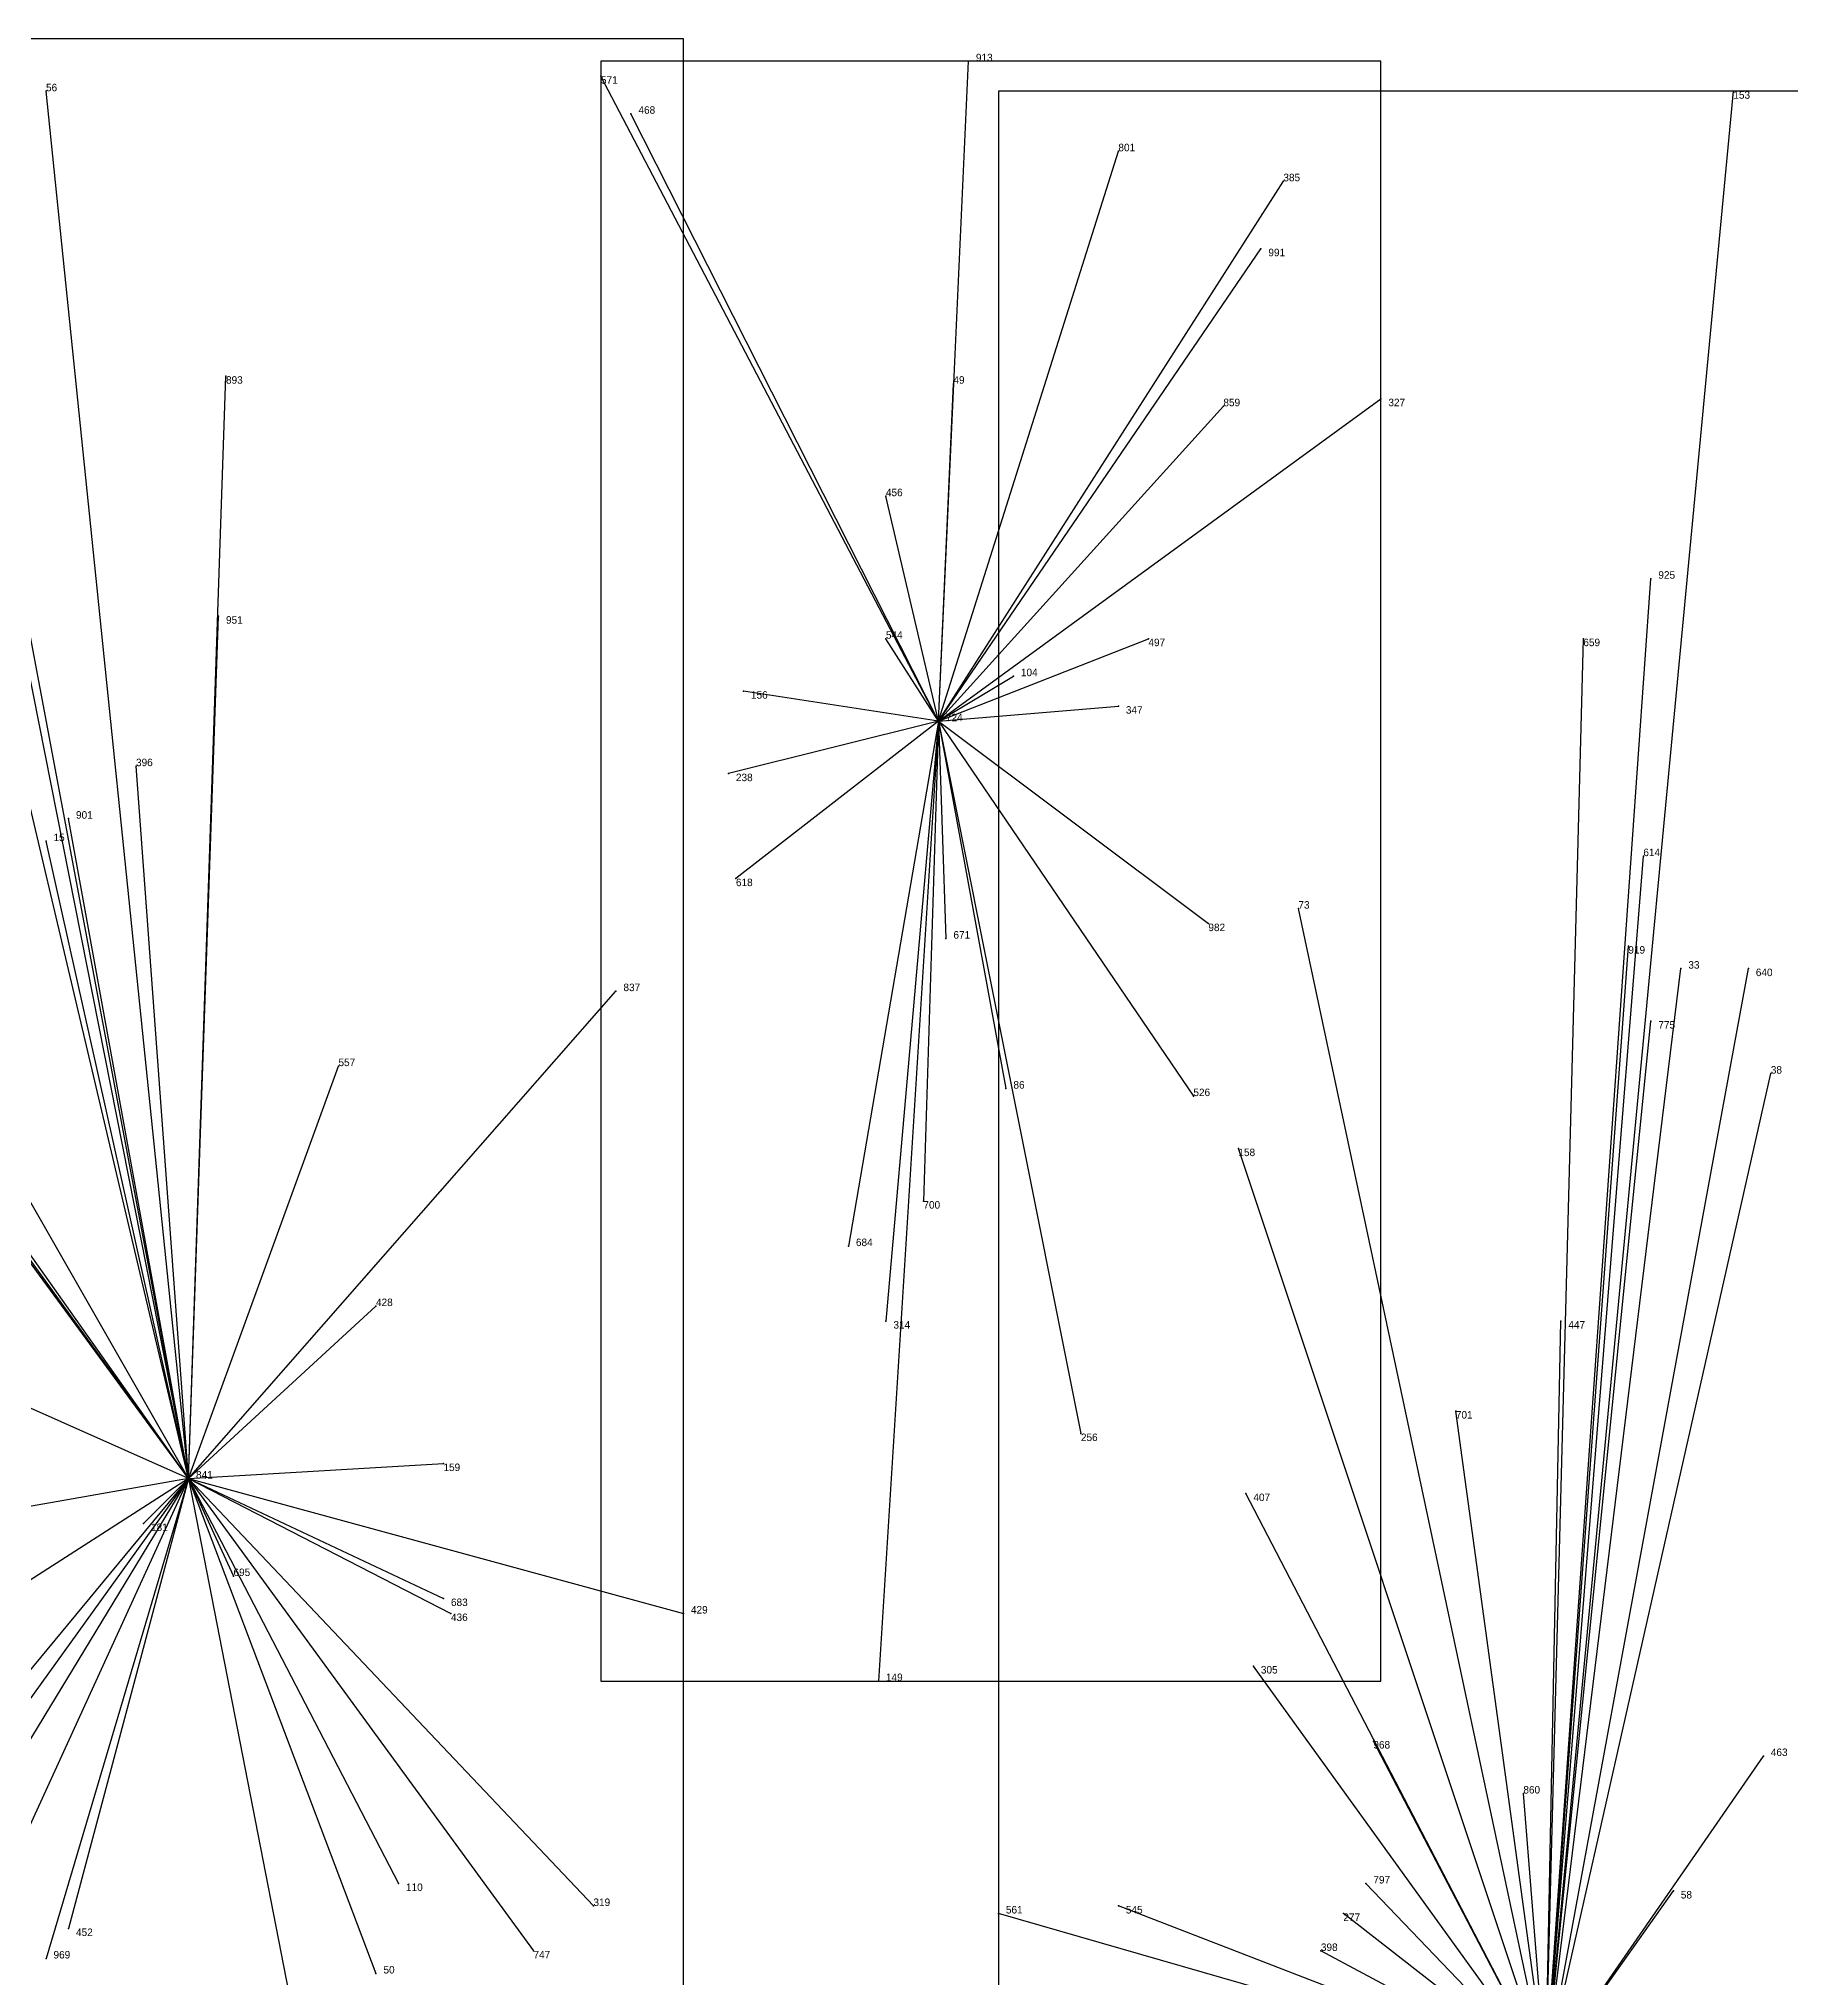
# Model space of a CAD drawing. Extents: x 0 to 1, y 0 to 1.
# Drawn here: x 0.354 to 0.5876, y 0.7415 to 1 of the extents above; entities that cross this region are included whole.
import ezdxf

# ---------------------------------------------------------------- set-up
doc = ezdxf.new("R2010")
doc.units = 0
for name, color, linetype in [('Clients', 3, 'CONTINUOUS'), ('Facilities', 3, 'CONTINUOUS'), ('Facilities_lines', 3, 'CONTINUOUS'), ('Min_max_boxes', 1, 'CONTINUOUS'), ('Normals', 1, 'CONTINUOUS'), ('Source_points', 5, 'CONTINUOUS'), ('Text', 3, 'CONTINUOUS')]:
    doc.layers.add(name, color=color, linetype=linetype)

msp = doc.modelspace()

# ---------------------------------------------------------------- linework, layer by layer
at = {"layer": 'Clients', "color": 5}
for p in [(0.478, 0.997), (0.355, 0.993), (0.429, 0.995), (0.58, 0.993), (0.433, 0.99), (0.498, 0.985), (0.52, 0.981), (0.517, 0.972), (0.379, 0.955), (0.476, 0.954), (0.533, 0.952), (0.512, 0.951), (0.467, 0.939), (0.569, 0.928), (0.378, 0.923), (0.467, 0.92), (0.502, 0.92), (0.56, 0.92), (0.448, 0.913), (0.484, 0.915), (0.498, 0.911), (0.367, 0.903), (0.446, 0.902), (0.358, 0.896), (0.355, 0.893), (0.568, 0.891), (0.447, 0.888), (0.51, 0.882), (0.522, 0.884), (0.475, 0.88), (0.566, 0.879), (0.573, 0.876), (0.582, 0.876), (0.431, 0.873), (0.569, 0.869), (0.394, 0.863), (0.585, 0.862), (0.483, 0.86), (0.508, 0.859), (0.514, 0.852), (0.472, 0.845), (0.462, 0.839), (0.399, 0.831), (0.467, 0.829), (0.557, 0.829), (0.543, 0.817), (0.493, 0.814), (0.408, 0.81), (0.515, 0.806), (0.368, 0.802), (0.38, 0.795), (0.408, 0.792), (0.409, 0.79), (0.44, 0.79), (0.466, 0.781), (0.516, 0.783), (0.532, 0.773), (0.584, 0.771), (0.552, 0.766), (0.402, 0.754), (0.531, 0.754), (0.572, 0.753), (0.428, 0.751), (0.482, 0.75), (0.498, 0.751), (0.528, 0.75), (0.358, 0.748), (0.42, 0.745), (0.525, 0.745), (0.355, 0.744), (0.399, 0.742)]:
    msp.add_point(p, dxfattribs=at)
at = {"layer": 'Facilities', "color": 3}
for p in [(0.474, 0.909), (0.374, 0.808)]:
    msp.add_point(p, dxfattribs=at)
at = {"layer": 'Facilities_lines', "color": 3}
for p, q in [((0.374, 0.808), (0.336, 1)), ((0.474, 0.909), (0.478, 0.997)), ((0.374, 0.808), (0.355, 0.993)), ((0.474, 0.909), (0.429, 0.995)), ((0.555, 0.729), (0.58, 0.993)), ((0.374, 0.808), (0.34, 0.989)), ((0.474, 0.909), (0.433, 0.99)), ((0.474, 0.909), (0.498, 0.985)), ((0.474, 0.909), (0.52, 0.981)), ((0.474, 0.909), (0.517, 0.972)), ((0.374, 0.808), (0.379, 0.955)), ((0.474, 0.909), (0.476, 0.954)), ((0.474, 0.909), (0.533, 0.952)), ((0.474, 0.909), (0.512, 0.951)), ((0.474, 0.909), (0.467, 0.939)), ((0.555, 0.729), (0.569, 0.928)), ((0.374, 0.808), (0.378, 0.923)), ((0.474, 0.909), (0.467, 0.92)), ((0.474, 0.909), (0.502, 0.92)), ((0.555, 0.729), (0.56, 0.92)), ((0.374, 0.808), (0.349, 0.914)), ((0.474, 0.909), (0.448, 0.913)), ((0.474, 0.909), (0.484, 0.915)), ((0.474, 0.909), (0.498, 0.911)), ((0.474, 0.909), (0.446, 0.902)), ((0.474, 0.909), (0.447, 0.888)), ((0.474, 0.909), (0.462, 0.839)), ((0.474, 0.909), (0.466, 0.781)), ((0.474, 0.909), (0.467, 0.829)), ((0.474, 0.909), (0.472, 0.845)), ((0.474, 0.909), (0.483, 0.86)), ((0.474, 0.909), (0.493, 0.814)), ((0.474, 0.909), (0.508, 0.859)), ((0.474, 0.909), (0.475, 0.88)), ((0.474, 0.909), (0.51, 0.882)), ((0.374, 0.808), (0.367, 0.903)), ((0.374, 0.808), (0.358, 0.896)), ((0.374, 0.808), (0.355, 0.893)), ((0.555, 0.729), (0.568, 0.891)), ((0.374, 0.808), (0.319, 0.884)), ((0.555, 0.729), (0.522, 0.884)), ((0.555, 0.729), (0.566, 0.879)), ((0.555, 0.729), (0.573, 0.876)), ((0.555, 0.729), (0.582, 0.876)), ((0.374, 0.808), (0.431, 0.873)), ((0.555, 0.729), (0.569, 0.869)), ((0.374, 0.808), (0.33, 0.868)), ((0.374, 0.808), (0.394, 0.863)), ((0.555, 0.729), (0.585, 0.862)), ((0.555, 0.729), (0.514, 0.852)), ((0.374, 0.808), (0.345, 0.849)), ((0.374, 0.808), (0.35, 0.85)), ((0.374, 0.808), (0.399, 0.831)), ((0.555, 0.729), (0.557, 0.829)), ((0.374, 0.808), (0.338, 0.824)), ((0.555, 0.729), (0.543, 0.817)), ((0.374, 0.808), (0.408, 0.81)), ((0.374, 0.808), (0.321, 0.744)), ((0.374, 0.808), (0.321, 0.774)), ((0.374, 0.808), (0.333, 0.751)), ((0.374, 0.808), (0.34, 0.802)), ((0.374, 0.808), (0.343, 0.757)), ((0.374, 0.808), (0.347, 0.749)), ((0.374, 0.808), (0.355, 0.744)), ((0.374, 0.808), (0.358, 0.748)), ((0.374, 0.808), (0.368, 0.802)), ((0.374, 0.808), (0.399, 0.742)), ((0.374, 0.808), (0.389, 0.731)), ((0.374, 0.808), (0.402, 0.754)), ((0.374, 0.808), (0.44, 0.79)), ((0.374, 0.808), (0.428, 0.751)), ((0.374, 0.808), (0.409, 0.79)), ((0.374, 0.808), (0.38, 0.795)), ((0.374, 0.808), (0.42, 0.745)), ((0.374, 0.808), (0.408, 0.792)), ((0.555, 0.729), (0.515, 0.806)), ((0.555, 0.729), (0.516, 0.783)), ((0.555, 0.729), (0.532, 0.773)), ((0.555, 0.729), (0.584, 0.771)), ((0.555, 0.729), (0.552, 0.766)), ((0.555, 0.729), (0.531, 0.754)), ((0.555, 0.729), (0.572, 0.753)), ((0.555, 0.729), (0.482, 0.75)), ((0.555, 0.729), (0.498, 0.751)), ((0.555, 0.729), (0.528, 0.75)), ((0.555, 0.729), (0.525, 0.745))]:
    msp.add_line(p, q, dxfattribs=at)
at = {"layer": 'Min_max_boxes', "color": 1}
for p, q in [((0.44, 1), (0.319, 1)), ((0.44, 1), (0.319, 1)), ((0.44, 0.731), (0.44, 1)), ((0.44, 0.731), (0.44, 1)), ((0.44, 1), (0.44, 1)), ((0.533, 0.997), (0.429, 0.997)), ((0.429, 0.997), (0.429, 0.781)), ((0.533, 0.997), (0.429, 0.997)), ((0.429, 0.997), (0.429, 0.781)), ((0.429, 0.997), (0.429, 0.997)), ((0.533, 0.781), (0.533, 0.997)), ((0.533, 0.781), (0.533, 0.997)), ((0.533, 0.997), (0.533, 0.997)), ((0.618, 0.993), (0.482, 0.993)), ((0.482, 0.993), (0.482, 0.582)), ((0.618, 0.993), (0.482, 0.993)), ((0.482, 0.993), (0.482, 0.582)), ((0.482, 0.993), (0.482, 0.993)), ((0.429, 0.781), (0.533, 0.781)), ((0.429, 0.781), (0.533, 0.781)), ((0.429, 0.781), (0.429, 0.781)), ((0.533, 0.781), (0.533, 0.781))]:
    msp.add_line(p, q, dxfattribs=at)
at = {"layer": 'Normals', "color": 1}
for p, q in [((0.478, 0.997), (0.478, 0.997, 0.1)), ((0.355, 0.993), (0.355, 0.993, 0.1)), ((0.429, 0.995), (0.429, 0.995, 0.1)), ((0.58, 0.993), (0.58, 0.993, 0.1)), ((0.433, 0.99), (0.433, 0.99, 0.1)), ((0.498, 0.985), (0.498, 0.985, 0.1)), ((0.52, 0.981), (0.52, 0.981, 0.1)), ((0.517, 0.972), (0.517, 0.972, 0.1)), ((0.379, 0.955), (0.379, 0.955, 0.1)), ((0.476, 0.954), (0.476, 0.954, 0.1)), ((0.533, 0.952), (0.533, 0.952, 0.1)), ((0.512, 0.951), (0.512, 0.951, 0.1)), ((0.467, 0.939), (0.467, 0.939, 0.1)), ((0.569, 0.928), (0.569, 0.928, 0.1)), ((0.378, 0.923), (0.378, 0.923, 0.1)), ((0.467, 0.92), (0.467, 0.92, 0.1)), ((0.502, 0.92), (0.502, 0.92, 0.1)), ((0.56, 0.92), (0.56, 0.92, 0.1)), ((0.448, 0.913), (0.448, 0.913, 0.1)), ((0.484, 0.915), (0.484, 0.915, 0.1)), ((0.498, 0.911), (0.498, 0.911, 0.1)), ((0.474, 0.909), (0.474, 0.909, 0.1)), ((0.367, 0.903), (0.367, 0.903, 0.1)), ((0.446, 0.902), (0.446, 0.902, 0.1)), ((0.358, 0.896), (0.358, 0.896, 0.1)), ((0.355, 0.893), (0.355, 0.893, 0.1)), ((0.568, 0.891), (0.568, 0.891, 0.1)), ((0.447, 0.888), (0.447, 0.888, 0.1)), ((0.51, 0.882), (0.51, 0.882, 0.1)), ((0.522, 0.884), (0.522, 0.884, 0.1)), ((0.475, 0.88), (0.475, 0.88, 0.1)), ((0.566, 0.879), (0.566, 0.879, 0.1)), ((0.573, 0.876), (0.573, 0.876, 0.1)), ((0.582, 0.876), (0.582, 0.876, 0.1)), ((0.431, 0.873), (0.431, 0.873, 0.1)), ((0.569, 0.869), (0.569, 0.869, 0.1)), ((0.394, 0.863), (0.394, 0.863, 0.1)), ((0.585, 0.862), (0.585, 0.862, 0.1)), ((0.483, 0.86), (0.483, 0.86, 0.1)), ((0.508, 0.859), (0.508, 0.859, 0.1)), ((0.514, 0.852), (0.514, 0.852, 0.1)), ((0.472, 0.845), (0.472, 0.845, 0.1)), ((0.462, 0.839), (0.462, 0.839, 0.1)), ((0.399, 0.831), (0.399, 0.831, 0.1)), ((0.467, 0.829), (0.467, 0.829, 0.1)), ((0.557, 0.829), (0.557, 0.829, 0.1)), ((0.543, 0.817), (0.543, 0.817, 0.1)), ((0.493, 0.814), (0.493, 0.814, 0.1)), ((0.408, 0.81), (0.408, 0.81, 0.1)), ((0.374, 0.808), (0.374, 0.808, 0.1)), ((0.515, 0.806), (0.515, 0.806, 0.1)), ((0.368, 0.802), (0.368, 0.802, 0.1)), ((0.38, 0.795), (0.38, 0.795, 0.1)), ((0.408, 0.792), (0.408, 0.792, 0.1)), ((0.409, 0.79), (0.409, 0.79, 0.1)), ((0.44, 0.79), (0.44, 0.79, 0.1)), ((0.466, 0.781), (0.466, 0.781, 0.1)), ((0.516, 0.783), (0.516, 0.783, 0.1)), ((0.532, 0.773), (0.532, 0.773, 0.1)), ((0.584, 0.771), (0.584, 0.771, 0.1)), ((0.552, 0.766), (0.552, 0.766, 0.1)), ((0.402, 0.754), (0.402, 0.754, 0.1)), ((0.531, 0.754), (0.531, 0.754, 0.1)), ((0.572, 0.753), (0.572, 0.753, 0.1)), ((0.428, 0.751), (0.428, 0.751, 0.1)), ((0.482, 0.75), (0.482, 0.75, 0.1)), ((0.498, 0.751), (0.498, 0.751, 0.1)), ((0.528, 0.75), (0.528, 0.75, 0.1)), ((0.358, 0.748), (0.358, 0.748, 0.1)), ((0.42, 0.745), (0.42, 0.745, 0.1)), ((0.525, 0.745), (0.525, 0.745, 0.1)), ((0.355, 0.744), (0.355, 0.744, 0.1)), ((0.399, 0.742), (0.399, 0.742, 0.1))]:
    msp.add_line(p, q, dxfattribs=at)
at = {"layer": 'Source_points', "color": 5}
for p in [(0.478, 0.997), (0.355, 0.993), (0.429, 0.995), (0.58, 0.993), (0.433, 0.99), (0.498, 0.985), (0.52, 0.981), (0.517, 0.972), (0.379, 0.955), (0.476, 0.954), (0.533, 0.952), (0.512, 0.951), (0.467, 0.939), (0.569, 0.928), (0.378, 0.923), (0.467, 0.92), (0.502, 0.92), (0.56, 0.92), (0.448, 0.913), (0.484, 0.915), (0.498, 0.911), (0.474, 0.909), (0.367, 0.903), (0.446, 0.902), (0.358, 0.896), (0.355, 0.893), (0.568, 0.891), (0.447, 0.888), (0.51, 0.882), (0.522, 0.884), (0.475, 0.88), (0.566, 0.879), (0.573, 0.876), (0.582, 0.876), (0.431, 0.873), (0.569, 0.869), (0.394, 0.863), (0.585, 0.862), (0.483, 0.86), (0.508, 0.859), (0.514, 0.852), (0.472, 0.845), (0.462, 0.839), (0.399, 0.831), (0.467, 0.829), (0.557, 0.829), (0.543, 0.817), (0.493, 0.814), (0.408, 0.81), (0.374, 0.808), (0.515, 0.806), (0.368, 0.802), (0.38, 0.795), (0.408, 0.792), (0.409, 0.79), (0.44, 0.79), (0.466, 0.781), (0.516, 0.783), (0.532, 0.773), (0.584, 0.771), (0.552, 0.766), (0.402, 0.754), (0.531, 0.754), (0.572, 0.753), (0.428, 0.751), (0.482, 0.75), (0.498, 0.751), (0.528, 0.75), (0.358, 0.748), (0.42, 0.745), (0.525, 0.745), (0.355, 0.744), (0.399, 0.742)]:
    msp.add_point(p, dxfattribs=at)

# ---------------------------------------------------------------- texts
at = {"layer": 'Text', "color": 3}
for s, p in [('913', (0.479, 0.997)), ('56', (0.355, 0.993)), ('571', (0.429, 0.994)), ('153', (0.58, 0.992)), ('468', (0.434, 0.99)), ('801', (0.498, 0.985)), ('385', (0.52, 0.981)), ('991', (0.518, 0.971)), ('893', (0.379, 0.954)), ('49', (0.476, 0.954)), ('859', (0.512, 0.951)), ('327', (0.534, 0.951)), ('456', (0.467, 0.939)), ('925', (0.57, 0.928)), ('951', (0.379, 0.922)), ('544', (0.467, 0.92)), ('497', (0.502, 0.919)), ('659', (0.56, 0.919)), ('104', (0.485, 0.915)), ('156', (0.449, 0.912)), ('724', (0.475, 0.909)), ('347', (0.499, 0.91)), ('396', (0.367, 0.903)), ('238', (0.447, 0.901)), ('901', (0.359, 0.896)), ('15', (0.356, 0.893)), ('614', (0.568, 0.891)), ('618', (0.447, 0.887)), ('73', (0.522, 0.884)), ('982', (0.51, 0.881)), ('671', (0.476, 0.88)), ('919', (0.566, 0.878)), ('33', (0.574, 0.876)), ('837', (0.432, 0.873)), ('640', (0.583, 0.875)), ('775', (0.57, 0.868)), ('557', (0.394, 0.863)), ('86', (0.484, 0.86)), ('38', (0.585, 0.862)), ('526', (0.508, 0.859)), ('158', (0.514, 0.851)), ('700', (0.472, 0.844)), ('684', (0.463, 0.839)), ('428', (0.399, 0.831)), ('314', (0.468, 0.828)), ('447', (0.558, 0.828)), ('701', (0.543, 0.816)), ('256', (0.493, 0.813)), ('159', (0.408, 0.809)), ('841', (0.375, 0.808)), ('407', (0.516, 0.805)), ('181', (0.369, 0.801)), ('695', (0.38, 0.795)), ('683', (0.409, 0.791)), ('429', (0.441, 0.79)), ('436', (0.409, 0.789)), ('149', (0.467, 0.781)), ('305', (0.517, 0.782)), ('968', (0.532, 0.772)), ('463', (0.585, 0.771)), ('860', (0.552, 0.766)), ('797', (0.532, 0.754)), ('110', (0.403, 0.753)), ('58', (0.573, 0.752)), ('319', (0.428, 0.751)), ('561', (0.483, 0.75)), ('545', (0.499, 0.75)), ('277', (0.528, 0.749)), ('452', (0.359, 0.747)), ('969', (0.356, 0.744)), ('747', (0.42, 0.744)), ('398', (0.525, 0.745)), ('50', (0.4, 0.742))]:
    msp.add_text(s, height=0.001, dxfattribs=at).set_placement(p)

doc.saveas('drawing.dxf')
